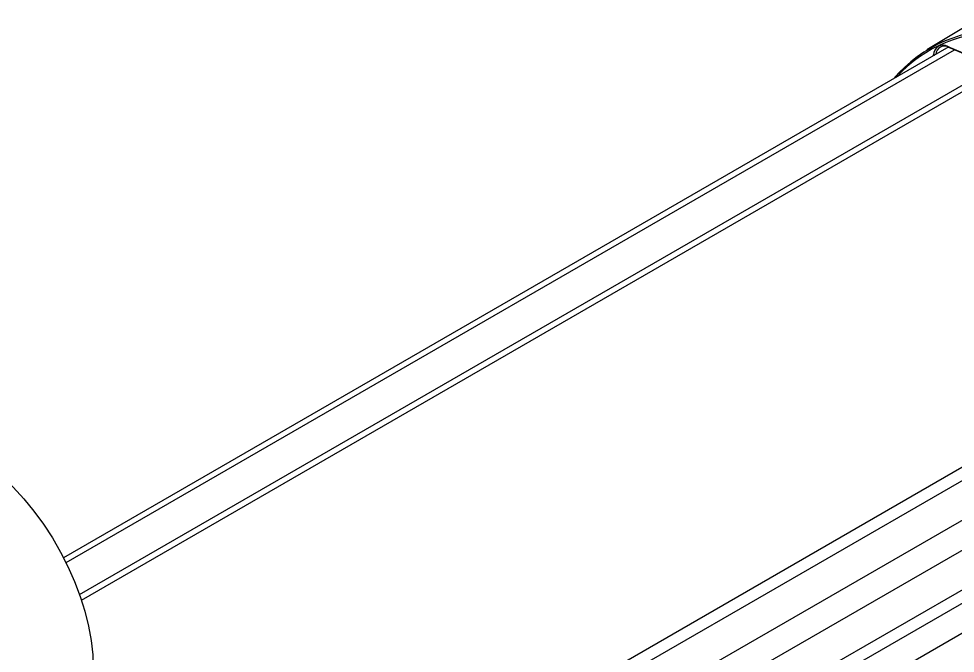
# Model space of a CAD drawing. Extents: x 6 to 134, y 1 to 99.
# Drawn here: x 20.31 to 29.22, y 18.58 to 24.63 of the extents above; entities that cross this region are included whole.
import ezdxf

# ---------------------------------------------------------------- set-up
doc = ezdxf.new("R2010")
doc.units = 0
doc.header["$MEASUREMENT"] = 0
doc.layers.add('OBJECT', color=7, linetype='CONTINUOUS')

msp = doc.modelspace()

# ---------------------------------------------------------------- linework, layer by layer
at = {"layer": 'OBJECT'}
for p, q in [((29.445, 24.6259), (28.9539, 24.3282)), ((29.1607, 24.3567), (20.7353, 19.4928)), ((29.1535, 24.3618), (29.3348, 24.2866)), ((29.1583, 24.3541), (29.3396, 24.2788)), ((20.7584, 19.447), (29.2167, 24.3299)), ((29.0141, 24.2721), (29.0154, 24.2821)), ((20.8866, 19.1435), (29.405, 24.0611)), ((20.9051, 19.0892), (29.3664, 23.9739)), ((22.3187, 16.3338), (32.8256, 22.3993)), ((22.4274, 16.2683), (32.6402, 22.164)), ((22.7061, 16.0518), (32.8638, 21.9157)), ((22.7894, 15.8141), (32.9877, 21.7014)), ((22.2744, 15.011), (33.3873, 21.4263)), ((22.5115, 15.2761), (33.1163, 21.3981)), ((22.3357, 14.7632), (33.4868, 21.2006))]:
    msp.add_line(p, q, dxfattribs=at)
at = {"layer": 'OBJECT', "flags": 128}
msp.add_lwpolyline([(19.8244, 20.5064), (19.9345, 20.437), (20.0437, 20.3563), (20.151, 20.2652), (20.2555, 20.1644), (20.3564, 20.0548), (20.4527, 19.9372), (20.5437, 19.8128), (20.6285, 19.6825), (20.7064, 19.5474), (20.7769, 19.4088), (20.8392, 19.2678), (20.8928, 19.1256), (20.9374, 18.9835), (20.9724, 18.8425), (20.9976, 18.704), (21.0129, 18.5692), (21.018, 18.439)], dxfattribs=at)
at = {"layer": 'OBJECT'}
for centre, radius, start, end in [((29.6404, 23.1981), 1.3201, 86.08387, 139.65372), ((29.6316, 23.189), 1.3091, 86.8542, 137.76545), ((29.1086, 24.2801), 0.0932, 61.22561, 178.78544), ((29.1234, 24.2792), 0.0865, 60.9666, 175.93831), ((29.1622, 24.3619), 0.00876, 180.74792, 243.53957), ((29.0272, 24.2989), 0.0205, 234.89712, 264.36289)]:
    msp.add_arc(centre, radius, start, end, dxfattribs=at)

doc.saveas('drawing.dxf')
